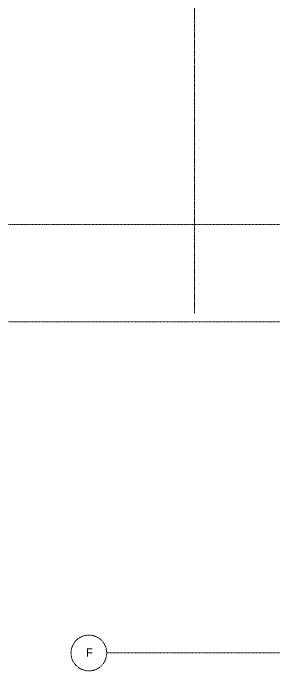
# Model space of a CAD drawing. Header units: millimetres. Extents: x -26249 to 60250, y -21218 to 23336.
# Drawn here: x 16642 to 17375, y -6346 to -4505 of the extents above; entities that cross this region are included whole.
import ezdxf

# ---------------------------------------------------------------- set-up
doc = ezdxf.new("R2010")
doc.units = ezdxf.units.MM
doc.linetypes.add('Style de ligne -1', pattern=[0.41664, 0.20828, -0.20836])
doc.linetypes.add('Style de ligne -6', pattern=[1.04164, 0.625, -0.20828, 0.06943, -0.13893])
doc.layers.add('B Général', color=7, linetype='Continuous', lineweight=5)
doc.layers.add('C ANNOTATIONS-axes horizontaux', color=1, linetype='Style de ligne -1', lineweight=13, true_color=0xff0000)
doc.styles.add('Eurostile', font='')
doc.styles.get('Eurostile').set_extended_font_data('Eurostile')

msp = doc.modelspace()

# ---------------------------------------------------------------- linework, layer by layer
at = {"layer": 'B Général', "color": 1, "linetype": 'Style de ligne -6', "lineweight": 13, "true_color": 0xff0000}
msp.add_line((17149.588, -5344.831), (17149.588, -2809.831), dxfattribs=at)
at = {"layer": 'C ANNOTATIONS-axes horizontaux', "color": 5, "true_color": 0x0000ff}
for p, q in [((21363.916, -5096.831), (11953.916, -5096.831)), ((21363.916, -5368.831), (11953.916, -5368.831)), ((21363.916, -6295.728), (16903.916, -6295.728))]:
    msp.add_line(p, q, dxfattribs=at)
msp.add_circle((16853.916, -6295.728), 50, dxfattribs=at)

# ---------------------------------------------------------------- texts
at = {"layer": 'C ANNOTATIONS-axes horizontaux', "color": 5, "true_color": 0x0000ff, "insert": (16845.997, -6282.64), "char_height": 23.496, "attachment_point": 1, "line_spacing_factor": 0.895453, "style": 'Eurostile'}
msp.add_mtext('F', dxfattribs=at)

doc.saveas('drawing.dxf')
